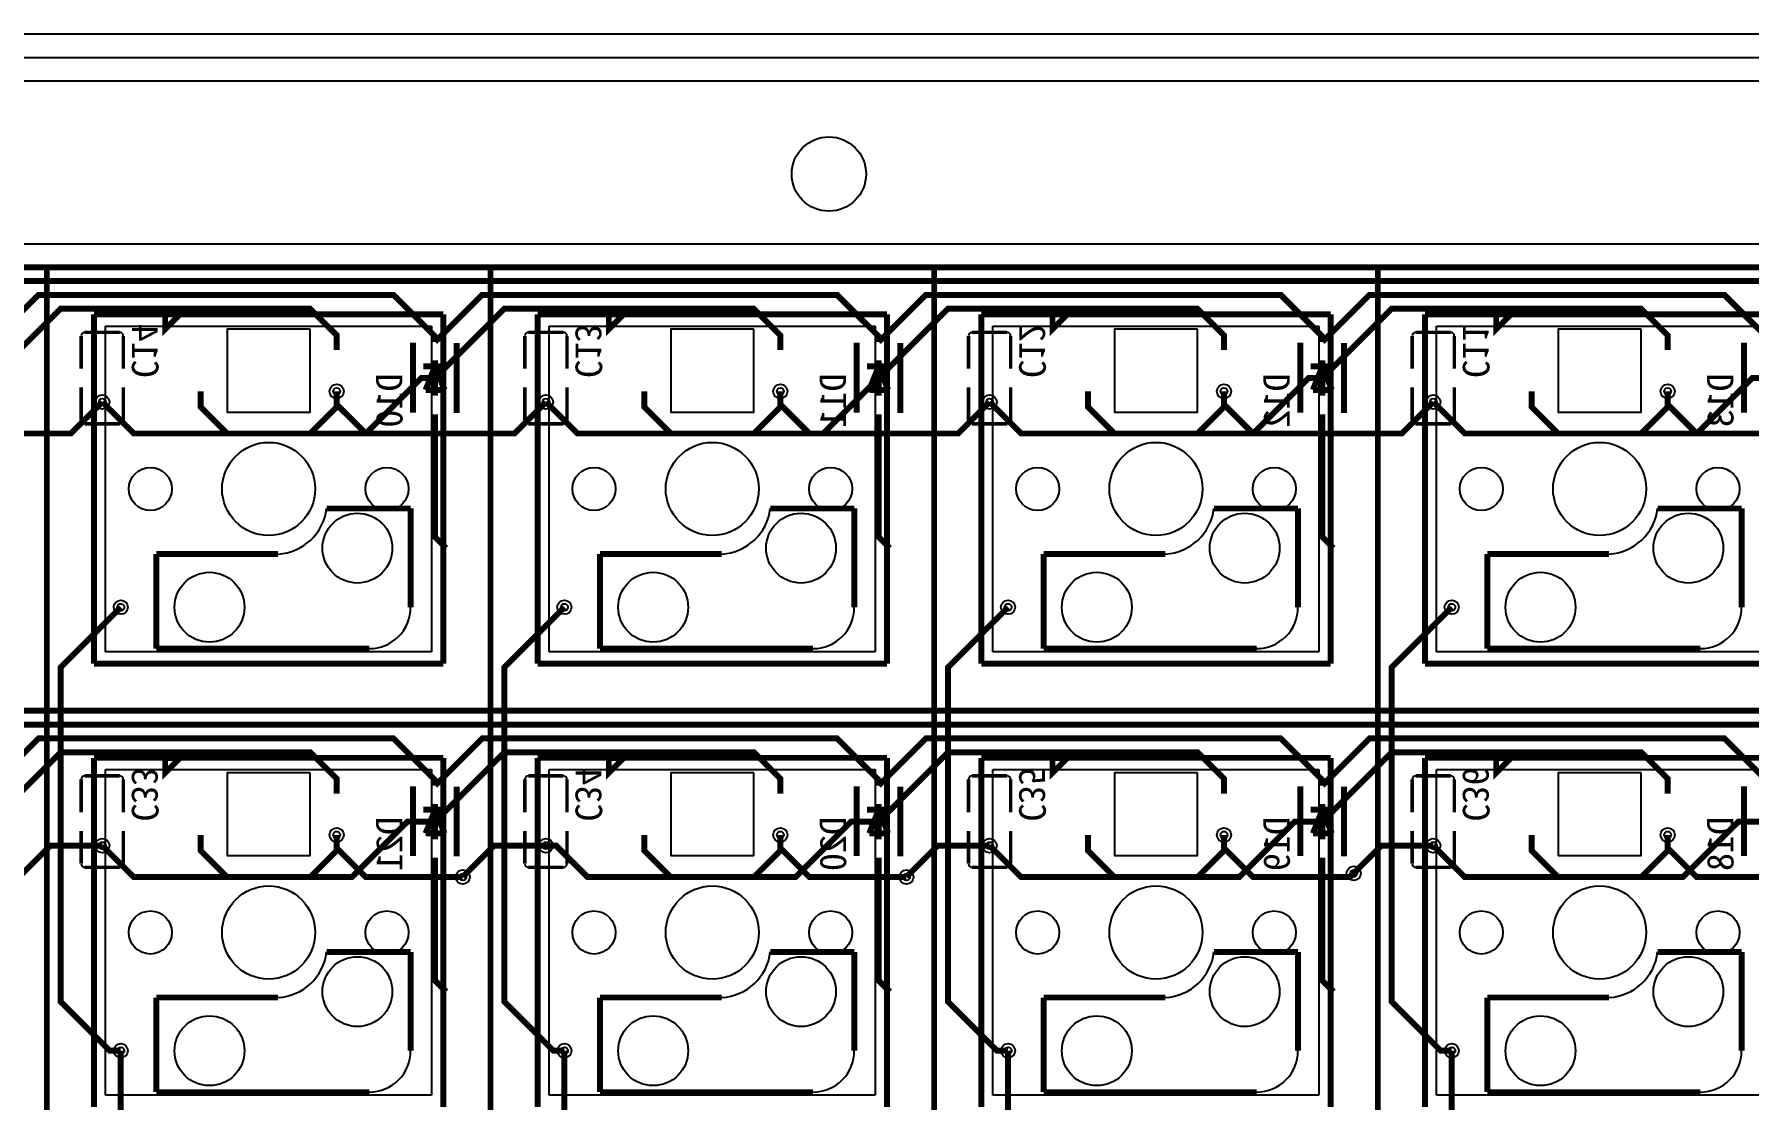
# Model space of a CAD drawing. Extents: x -401 to 1070, y -422 to 1263.
# Drawn here: x -219.9 to -146.3, y 779.2 to 825 of the extents above; entities that cross this region are included whole.
import ezdxf

# ---------------------------------------------------------------- set-up
doc = ezdxf.new("R2010")
doc.units = 0
doc.header["$MEASUREMENT"] = 0
for name, color, linetype, true_color in [('BoardOutLine', 6, 'Continuous', 0xff00ff), ('BottomLayer', 5, 'Continuous', 0x0000ff), ('BottomSilkLayer', 7, 'Continuous', 0x66cc33), ('Document', 7, 'Continuous', 0xffffff), ('Hole', 7, 'Continuous', 0x222222), ('Multi-Layer', 7, 'Continuous', 0xc0c0c0), ('TopLayer', 1, 'Continuous', 0xff0000), ('TopSilkLayer', 7, 'Continuous', 0xffcc00)]:
    doc.layers.add(name, color=color, linetype=linetype, true_color=true_color)

msp = doc.modelspace()

# ---------------------------------------------------------------- linework, layer by layer
at = {"linetype": 'Continuous'}
for p, q in [((-80.998, 825.002), (-395.809, 825.002)), ((-80.998, 825.002), (-395.809, 825.002)), ((-129.661, 825.002), (-395.809, 825.002)), ((-129.661, 825.002), (-395.809, 825.002)), ((-129.661, 825.002), (-395.809, 825.002)), ((-395.809, 824.003), (-80.998, 824.003)), ((-390.809, 816.003), (-129.661, 816.003))]:
    msp.add_line(p, q, dxfattribs=at)
at = {"color": 0}
for p, q in [((-395.809, 823.003), (-80.998, 823.003)), ((-86.002, 814.998), (-390.804, 814.998)), ((-86.002, 814.998), (-390.804, 814.998)), ((-86.002, 814.998), (-390.804, 814.998)), ((-216.824, 812.467), (-202.834, 812.467)), ((-216.824, 798.477), (-216.824, 812.467)), ((-202.834, 812.467), (-202.834, 798.477)), ((-197.774, 812.467), (-183.784, 812.467)), ((-197.774, 798.477), (-197.774, 812.467)), ((-183.784, 812.467), (-183.784, 798.477)), ((-178.724, 812.467), (-164.734, 812.467)), ((-178.724, 798.477), (-178.724, 812.467)), ((-164.734, 812.467), (-164.734, 798.477)), ((-159.674, 812.467), (-145.684, 812.467)), ((-159.674, 798.477), (-159.674, 812.467)), ((-202.834, 798.477), (-216.824, 798.477)), ((-183.784, 798.477), (-197.774, 798.477)), ((-164.734, 798.477), (-178.724, 798.477)), ((-145.684, 798.477), (-159.674, 798.477)), ((-216.824, 793.418), (-202.834, 793.418)), ((-216.824, 779.427), (-216.824, 793.418)), ((-202.834, 793.418), (-202.834, 779.427)), ((-197.774, 793.418), (-183.784, 793.418)), ((-197.774, 779.427), (-197.774, 793.418)), ((-183.784, 793.418), (-183.784, 779.427)), ((-178.724, 793.418), (-164.734, 793.418)), ((-178.724, 779.427), (-178.724, 793.418)), ((-164.734, 793.418), (-164.734, 779.427)), ((-159.674, 793.418), (-145.684, 793.418)), ((-159.674, 779.427), (-159.674, 793.418)), ((-202.834, 779.427), (-216.824, 779.427)), ((-183.784, 779.427), (-197.774, 779.427)), ((-164.734, 779.427), (-178.724, 779.427)), ((-145.684, 779.427), (-159.674, 779.427))]:
    msp.add_line(p, q, dxfattribs=at)
at = {"linetype": 'Continuous'}
msp.add_circle((-185.77, 819), 1.596, dxfattribs=at)
msp.add_circle((-185.77, 819), 1.596, dxfattribs=at)
msp.add_circle((-185.77, 819), 1.596, dxfattribs=at)
msp.add_circle((-185.77, 819), 1.596, dxfattribs=at)
msp.add_circle((-185.77, 819), 1.596, dxfattribs=at)
msp.add_circle((-185.77, 819), 1.596, dxfattribs=at)
msp.add_circle((-185.77, 819), 1.596, dxfattribs=at)
at = {"layer": 'BoardOutLine', "const_width": 0.254}
msp.add_lwpolyline([(-390.801, 814.997), (-390.801, 814.997), (-86.001, 814.997)], dxfattribs=at)
at = {"layer": 'BottomLayer', "const_width": 0.254}
for points in [[(-378.358, 811.442), (-375.397, 814.402), (-125.884, 814.402)], [(-221.732, 811.785), (-219.71, 813.807), (-204.467, 813.807), (-202.681, 812.021), (-202.681, 811.785)], [(-202.681, 811.785), (-200.659, 813.807), (-185.417, 813.807), (-183.631, 812.021), (-183.631, 811.785)], [(-183.631, 811.785), (-181.609, 813.807), (-166.367, 813.807), (-164.581, 812.021), (-164.581, 811.785)], [(-164.581, 811.785), (-162.558, 813.807), (-147.316, 813.807), (-145.53, 812.021), (-145.53, 811.785)], [(-231.797, 809.664), (-231.797, 808.989), (-230.662, 807.854), (-224.708, 807.854), (-222.327, 810.235), (-221.732, 810.235), (-218.755, 813.212), (-208.039, 813.212), (-206.904, 812.077), (-206.904, 811.442)], [(-212.746, 809.664), (-212.746, 808.989), (-211.611, 807.854), (-205.658, 807.854), (-203.277, 810.235), (-202.681, 810.235), (-199.705, 813.212), (-188.989, 813.212), (-187.854, 812.077), (-187.854, 811.442)], [(-193.696, 809.664), (-193.696, 808.989), (-192.561, 807.854), (-186.012, 807.854), (-180.654, 813.212), (-169.938, 813.212), (-168.804, 812.077), (-168.804, 811.442)], [(-174.646, 809.664), (-174.646, 808.989), (-173.51, 807.854), (-167.557, 807.854), (-165.176, 810.235), (-164.581, 810.235), (-161.604, 813.212), (-150.888, 813.212), (-149.753, 812.077), (-149.753, 811.442)], [(-155.595, 809.664), (-155.595, 808.989), (-154.46, 807.854), (-148.507, 807.854), (-146.125, 810.235), (-145.53, 810.235), (-142.553, 813.212), (-131.838, 813.212), (-130.703, 812.077), (-130.703, 811.442)], [(-202.205, 802.933), (-202.681, 803.409), (-202.681, 808.685)], [(-183.155, 802.933), (-183.631, 803.409), (-183.631, 808.685)], [(-164.105, 802.933), (-164.581, 803.409), (-164.581, 808.685)], [(-378.358, 792.391), (-375.397, 795.352), (-106.834, 795.352)], [(-221.732, 792.735), (-219.71, 794.757), (-204.467, 794.757), (-202.681, 792.971), (-202.681, 792.735)], [(-202.681, 792.735), (-200.659, 794.757), (-185.417, 794.757), (-183.631, 792.971), (-183.631, 792.735)], [(-183.631, 792.735), (-181.609, 794.757), (-166.367, 794.757), (-164.581, 792.971), (-164.581, 792.735)], [(-164.581, 792.735), (-162.559, 794.757), (-147.316, 794.757), (-145.53, 792.971), (-145.53, 792.735)], [(-231.797, 790.613), (-231.797, 789.938), (-230.662, 788.803), (-225.304, 788.803), (-222.922, 791.185), (-221.732, 791.185), (-218.755, 794.161), (-208.039, 794.161), (-206.904, 793.026), (-206.904, 792.391)], [(-212.746, 790.613), (-212.746, 789.938), (-211.611, 788.803), (-206.253, 788.803), (-203.872, 791.185), (-202.681, 791.185), (-199.705, 794.161), (-188.989, 794.161), (-187.854, 793.026), (-187.854, 792.391)], [(-193.696, 790.613), (-193.696, 789.938), (-192.561, 788.803), (-187.203, 788.803), (-184.822, 791.185), (-183.631, 791.185), (-180.654, 794.161), (-169.938, 794.161), (-168.804, 793.026), (-168.804, 792.391)], [(-174.646, 790.613), (-174.646, 789.939), (-173.51, 788.803), (-168.152, 788.803), (-165.771, 791.185), (-164.581, 791.185), (-161.604, 794.161), (-150.888, 794.161), (-149.753, 793.026), (-149.753, 792.391)], [(-155.595, 790.613), (-155.595, 789.938), (-154.46, 788.803), (-149.102, 788.803), (-146.721, 791.185), (-145.53, 791.185), (-142.553, 794.161), (-122.312, 794.161), (-121.178, 793.026), (-121.178, 792.391)], [(-216.969, 790.155), (-219.19, 790.155), (-220.541, 788.803)], [(-197.919, 790.155), (-200.14, 790.155), (-201.491, 788.803)], [(-178.868, 790.155), (-181.089, 790.155), (-182.44, 788.803)], [(-159.818, 790.155), (-162.039, 790.155), (-163.39, 788.803)], [(-202.205, 783.882), (-202.681, 784.358), (-202.681, 789.635)], [(-183.155, 783.882), (-183.631, 784.358), (-183.631, 789.635)], [(-164.105, 783.882), (-164.581, 784.358), (-164.581, 789.635)]]:
    msp.add_lwpolyline(points, dxfattribs=at)
at = {"layer": 'BottomSilkLayer', "const_width": 0.254}
for points in [[(-214.27, 812.966), (-213.635, 812.966), (-214.27, 812.331), (-214.27, 812.966)], [(-195.22, 812.966), (-194.585, 812.966), (-195.22, 812.331), (-195.22, 812.966)], [(-176.169, 812.966), (-175.534, 812.966), (-176.169, 812.331), (-176.169, 812.966)], [(-157.119, 812.966), (-156.484, 812.966), (-157.119, 812.331), (-157.119, 812.966)], [(-214.27, 793.915), (-213.635, 793.915), (-214.27, 793.28), (-214.27, 793.915)], [(-195.22, 793.915), (-194.585, 793.915), (-195.22, 793.28), (-195.22, 793.915)], [(-176.169, 793.915), (-175.534, 793.915), (-176.169, 793.28), (-176.169, 793.915)], [(-157.119, 793.915), (-156.484, 793.915), (-157.119, 793.28), (-157.119, 793.915)]]:
    msp.add_lwpolyline(points, close=True, dxfattribs=at)
at = {"layer": 'BottomSilkLayer'}
for points, const_width in [([(-217.873, 810.636), (-217.873, 810.636), (-217.873, 812.046)], 0.152), ([(-217.72, 812.199), (-217.72, 812.199), (-216.218, 812.199)], 0.152), ([(-216.066, 812.046), (-216.066, 812.046), (-216.066, 810.636)], 0.152), ([(-198.822, 810.636), (-198.822, 810.636), (-198.822, 812.046)], 0.152), ([(-198.67, 812.199), (-198.67, 812.199), (-197.168, 812.199)], 0.152), ([(-197.015, 812.046), (-197.015, 812.046), (-197.015, 810.636)], 0.152), ([(-179.772, 810.636), (-179.772, 810.636), (-179.772, 812.046)], 0.152), ([(-179.62, 812.199), (-179.62, 812.199), (-178.117, 812.199)], 0.152), ([(-177.965, 812.046), (-177.965, 812.046), (-177.965, 810.636)], 0.152), ([(-160.722, 810.636), (-160.722, 810.636), (-160.722, 812.046)], 0.152), ([(-160.569, 812.199), (-160.569, 812.199), (-159.067, 812.199)], 0.152), ([(-158.914, 812.046), (-158.914, 812.046), (-158.914, 810.636)], 0.152), ([(-203.628, 811.755), (-203.628, 811.755), (-203.628, 808.755)], 0.254), ([(-201.748, 811.742), (-201.748, 811.742), (-201.748, 808.742)], 0.254), ([(-184.577, 811.755), (-184.577, 811.755), (-184.577, 808.755)], 0.254), ([(-182.698, 811.742), (-182.698, 811.742), (-182.698, 808.742)], 0.254), ([(-165.527, 811.755), (-165.527, 811.755), (-165.527, 808.755)], 0.254), ([(-163.647, 811.742), (-163.647, 811.742), (-163.647, 808.742)], 0.254), ([(-146.477, 811.755), (-146.477, 811.755), (-146.477, 808.755)], 0.254), ([(-203.189, 810.743), (-203.189, 810.743), (-202.173, 810.743)], 0.254), ([(-202.681, 810.743), (-202.681, 810.743), (-203.088, 809.727)], 0.254), ([(-202.681, 810.997), (-202.681, 810.997), (-202.681, 809.473)], 0.254), ([(-202.275, 809.727), (-202.275, 809.727), (-202.681, 810.743)], 0.254), ([(-184.139, 810.743), (-184.139, 810.743), (-183.123, 810.743)], 0.254), ([(-183.631, 810.743), (-183.631, 810.743), (-184.037, 809.727)], 0.254), ([(-183.631, 810.997), (-183.631, 810.997), (-183.631, 809.473)], 0.254), ([(-183.225, 809.727), (-183.225, 809.727), (-183.631, 810.743)], 0.254), ([(-165.089, 810.743), (-165.089, 810.743), (-164.073, 810.743)], 0.254), ([(-164.581, 810.743), (-164.581, 810.743), (-164.987, 809.727)], 0.254), ([(-164.581, 810.997), (-164.581, 810.997), (-164.581, 809.473)], 0.254), ([(-164.174, 809.727), (-164.174, 809.727), (-164.581, 810.743)], 0.254), ([(-217.873, 809.834), (-217.873, 809.834), (-217.873, 808.424)], 0.152), ([(-216.066, 808.424), (-216.066, 808.424), (-216.066, 809.834)], 0.152), ([(-203.088, 809.727), (-203.088, 809.727), (-202.275, 809.727)], 0.254), ([(-198.822, 809.834), (-198.822, 809.834), (-198.822, 808.424)], 0.152), ([(-197.015, 808.424), (-197.015, 808.424), (-197.015, 809.834)], 0.152), ([(-184.037, 809.727), (-184.037, 809.727), (-183.225, 809.727)], 0.254), ([(-179.772, 809.834), (-179.772, 809.834), (-179.772, 808.424)], 0.152), ([(-177.965, 808.424), (-177.965, 808.424), (-177.965, 809.834)], 0.152), ([(-164.987, 809.727), (-164.987, 809.727), (-164.174, 809.727)], 0.254), ([(-160.722, 809.834), (-160.722, 809.834), (-160.722, 808.424)], 0.152), ([(-158.914, 808.424), (-158.914, 808.424), (-158.914, 809.834)], 0.152), ([(-217.72, 808.272), (-217.72, 808.272), (-216.218, 808.272)], 0.152), ([(-198.67, 808.272), (-198.67, 808.272), (-197.168, 808.272)], 0.152), ([(-179.62, 808.272), (-179.62, 808.272), (-178.117, 808.272)], 0.152), ([(-160.569, 808.272), (-160.569, 808.272), (-159.067, 808.272)], 0.152), ([(-217.873, 791.586), (-217.873, 791.586), (-217.873, 792.996)], 0.152), ([(-217.72, 793.148), (-217.72, 793.148), (-216.218, 793.148)], 0.152), ([(-216.066, 792.996), (-216.066, 792.996), (-216.066, 791.586)], 0.152), ([(-198.822, 791.586), (-198.822, 791.586), (-198.822, 792.996)], 0.152), ([(-198.67, 793.148), (-198.67, 793.148), (-197.168, 793.148)], 0.152), ([(-197.015, 792.996), (-197.015, 792.996), (-197.015, 791.586)], 0.152), ([(-179.772, 791.586), (-179.772, 791.586), (-179.772, 792.996)], 0.152), ([(-179.62, 793.148), (-179.62, 793.148), (-178.117, 793.148)], 0.152), ([(-177.965, 792.996), (-177.965, 792.996), (-177.965, 791.586)], 0.152), ([(-160.722, 791.586), (-160.722, 791.586), (-160.722, 792.996)], 0.152), ([(-160.569, 793.148), (-160.569, 793.148), (-159.067, 793.148)], 0.152), ([(-158.914, 792.996), (-158.914, 792.996), (-158.914, 791.586)], 0.152), ([(-203.628, 792.705), (-203.628, 792.705), (-203.628, 789.705)], 0.254), ([(-201.748, 792.691), (-201.748, 792.691), (-201.748, 789.691)], 0.254), ([(-184.577, 792.705), (-184.577, 792.705), (-184.577, 789.705)], 0.254), ([(-182.698, 792.691), (-182.698, 792.691), (-182.698, 789.691)], 0.254), ([(-165.527, 792.705), (-165.527, 792.705), (-165.527, 789.705)], 0.254), ([(-163.647, 792.691), (-163.647, 792.691), (-163.647, 789.691)], 0.254), ([(-146.477, 792.705), (-146.477, 792.705), (-146.477, 789.705)], 0.254), ([(-203.189, 791.693), (-203.189, 791.693), (-202.173, 791.693)], 0.254), ([(-202.681, 791.693), (-202.681, 791.693), (-203.088, 790.677)], 0.254), ([(-202.681, 791.947), (-202.681, 791.947), (-202.681, 790.423)], 0.254), ([(-202.275, 790.677), (-202.275, 790.677), (-202.681, 791.693)], 0.254), ([(-184.139, 791.693), (-184.139, 791.693), (-183.123, 791.693)], 0.254), ([(-183.631, 791.693), (-183.631, 791.693), (-184.037, 790.677)], 0.254), ([(-183.631, 791.947), (-183.631, 791.947), (-183.631, 790.423)], 0.254), ([(-183.225, 790.677), (-183.225, 790.677), (-183.631, 791.693)], 0.254), ([(-165.089, 791.693), (-165.089, 791.693), (-164.073, 791.693)], 0.254), ([(-164.581, 791.693), (-164.581, 791.693), (-164.987, 790.677)], 0.254), ([(-164.581, 791.947), (-164.581, 791.947), (-164.581, 790.423)], 0.254), ([(-164.174, 790.677), (-164.174, 790.677), (-164.581, 791.693)], 0.254), ([(-217.873, 790.784), (-217.873, 790.784), (-217.873, 789.373)], 0.152), ([(-216.066, 789.373), (-216.066, 789.373), (-216.066, 790.784)], 0.152), ([(-203.088, 790.677), (-203.088, 790.677), (-202.275, 790.677)], 0.254), ([(-198.822, 790.784), (-198.822, 790.784), (-198.822, 789.373)], 0.152), ([(-197.015, 789.373), (-197.015, 789.373), (-197.015, 790.784)], 0.152), ([(-184.037, 790.677), (-184.037, 790.677), (-183.225, 790.677)], 0.254), ([(-179.772, 790.784), (-179.772, 790.784), (-179.772, 789.373)], 0.152), ([(-177.965, 789.373), (-177.965, 789.373), (-177.965, 790.784)], 0.152), ([(-164.987, 790.677), (-164.987, 790.677), (-164.174, 790.677)], 0.254), ([(-160.722, 790.784), (-160.722, 790.784), (-160.722, 789.373)], 0.152), ([(-158.914, 789.373), (-158.914, 789.373), (-158.914, 790.784)], 0.152), ([(-217.72, 789.221), (-217.72, 789.221), (-216.218, 789.221)], 0.152), ([(-198.67, 789.221), (-198.67, 789.221), (-197.168, 789.221)], 0.152), ([(-179.62, 789.221), (-179.62, 789.221), (-178.117, 789.221)], 0.152), ([(-160.569, 789.221), (-160.569, 789.221), (-159.067, 789.221)], 0.152)]:
    msp.add_lwpolyline(points, dxfattribs=dict(at, const_width=const_width))
for centre, start, end in [((-217.72, 812.046), 90, 180), ((-216.218, 812.046), 0, 90), ((-198.67, 812.046), 90, 180), ((-197.168, 812.046), 0, 90), ((-179.62, 812.046), 90, 180), ((-178.117, 812.046), 0, 90), ((-160.569, 812.046), 90, 180), ((-159.067, 812.046), 0, 90), ((-217.72, 808.424), 180, 270), ((-216.218, 808.424), 270, 360), ((-198.67, 808.424), 180, 270), ((-197.168, 808.424), 270, 360), ((-179.62, 808.424), 180, 270), ((-178.117, 808.424), 270, 360), ((-160.569, 808.424), 180, 270), ((-159.067, 808.424), 270, 360), ((-217.72, 792.996), 90, 180), ((-216.218, 792.996), 0, 90), ((-198.67, 792.996), 90, 180), ((-197.168, 792.996), 0, 90), ((-179.62, 792.996), 90, 180), ((-178.117, 792.996), 0, 90), ((-160.569, 792.996), 90, 180), ((-159.067, 792.996), 0, 90), ((-217.72, 789.373), 180, 270), ((-216.218, 789.373), 270, 0), ((-198.67, 789.373), 180, 270), ((-197.168, 789.373), 270, 0), ((-179.62, 789.373), 180, 270), ((-178.117, 789.373), 270, 0), ((-160.569, 789.373), 180, 270), ((-159.067, 789.373), 270, 0)]:
    msp.add_arc(centre, 0.152, start, end, dxfattribs=at)
at = {"layer": 'Document', "const_width": 0.254}
for points in [[(-219.351, 795.948), (-238.401, 795.948), (-238.401, 814.998), (-219.351, 814.998)], [(-219.351, 814.998), (-219.351, 814.998), (-219.351, 795.948)], [(-200.3, 795.948), (-219.35, 795.948), (-219.35, 814.998), (-200.3, 814.998)], [(-181.25, 795.948), (-200.3, 795.948), (-200.3, 814.998), (-181.25, 814.998)], [(-200.3, 814.998), (-200.3, 814.998), (-200.3, 795.948)], [(-181.25, 814.998), (-181.25, 814.998), (-181.25, 795.948)], [(-162.199, 795.948), (-181.249, 795.948), (-181.249, 814.998), (-162.199, 814.998)], [(-143.149, 795.948), (-162.199, 795.948), (-162.199, 814.998), (-143.149, 814.998)], [(-162.199, 814.998), (-162.199, 814.998), (-162.199, 795.948)], [(-207.336, 804.634), (-207.336, 804.634), (-203.729, 804.634)], [(-203.729, 804.634), (-203.729, 804.634), (-203.729, 800.393)], [(-188.286, 804.634), (-188.286, 804.634), (-184.679, 804.634)], [(-184.679, 804.634), (-184.679, 804.634), (-184.679, 800.393)], [(-169.235, 804.634), (-169.235, 804.634), (-165.628, 804.634)], [(-165.628, 804.634), (-165.628, 804.634), (-165.628, 800.393)], [(-150.185, 804.634), (-150.185, 804.634), (-146.578, 804.634)], [(-146.578, 804.634), (-146.578, 804.634), (-146.578, 800.393)], [(-214.651, 802.679), (-214.651, 802.679), (-214.651, 798.615)], [(-214.651, 802.679), (-214.651, 802.679), (-209.419, 802.679)], [(-195.601, 802.679), (-195.601, 802.679), (-195.601, 798.615)], [(-195.601, 802.679), (-195.601, 802.679), (-190.368, 802.679)], [(-176.55, 802.679), (-176.55, 802.679), (-176.55, 798.615)], [(-176.55, 802.679), (-176.55, 802.679), (-171.318, 802.679)], [(-157.5, 802.679), (-157.5, 802.679), (-157.5, 798.615)], [(-157.5, 802.679), (-157.5, 802.679), (-152.268, 802.679)], [(-205.507, 798.615), (-205.507, 798.615), (-214.651, 798.615)], [(-186.457, 798.615), (-186.457, 798.615), (-195.601, 798.615)], [(-167.406, 798.615), (-167.406, 798.615), (-176.55, 798.615)], [(-148.356, 798.615), (-148.356, 798.615), (-157.5, 798.615)], [(-219.351, 776.897), (-238.401, 776.897), (-238.401, 795.947), (-219.351, 795.947)], [(-219.351, 795.947), (-219.351, 795.947), (-219.351, 776.897)], [(-200.3, 776.897), (-219.35, 776.897), (-219.35, 795.947), (-200.3, 795.947)], [(-200.3, 795.947), (-200.3, 795.947), (-200.3, 776.897)], [(-181.25, 776.897), (-200.3, 776.897), (-200.3, 795.947), (-181.25, 795.947)], [(-181.25, 795.947), (-181.25, 795.947), (-181.25, 776.897)], [(-162.199, 776.897), (-181.249, 776.897), (-181.249, 795.947), (-162.199, 795.947)], [(-162.199, 795.947), (-162.199, 795.947), (-162.199, 776.897)], [(-143.149, 776.897), (-162.199, 776.897), (-162.199, 795.947), (-143.149, 795.947)], [(-207.336, 785.584), (-207.336, 785.584), (-203.729, 785.584)], [(-203.729, 785.584), (-203.729, 785.584), (-203.729, 781.342)], [(-188.286, 785.584), (-188.286, 785.584), (-184.679, 785.584)], [(-184.679, 785.584), (-184.679, 785.584), (-184.679, 781.342)], [(-169.235, 785.584), (-169.235, 785.584), (-165.628, 785.584)], [(-165.628, 785.584), (-165.628, 785.584), (-165.628, 781.342)], [(-150.185, 785.584), (-150.185, 785.584), (-146.578, 785.584)], [(-146.578, 785.584), (-146.578, 785.584), (-146.578, 781.342)], [(-214.651, 783.628), (-214.651, 783.628), (-214.651, 779.564)], [(-214.651, 783.628), (-214.651, 783.628), (-209.419, 783.628)], [(-195.601, 783.628), (-195.601, 783.628), (-195.601, 779.564)], [(-195.601, 783.628), (-195.601, 783.628), (-190.368, 783.628)], [(-176.55, 783.628), (-176.55, 783.628), (-176.55, 779.564)], [(-176.55, 783.628), (-176.55, 783.628), (-171.318, 783.628)], [(-157.5, 783.628), (-157.5, 783.628), (-157.5, 779.564)], [(-157.5, 783.628), (-157.5, 783.628), (-152.268, 783.628)], [(-205.507, 779.564), (-205.507, 779.564), (-214.651, 779.564)], [(-186.457, 779.564), (-186.457, 779.564), (-195.601, 779.564)], [(-167.406, 779.564), (-167.406, 779.564), (-176.55, 779.564)], [(-148.356, 779.564), (-148.356, 779.564), (-157.5, 779.564)]]:
    msp.add_lwpolyline(points, dxfattribs=at)
at = {"layer": 'Document'}
for centre, radius, start, end in [((-209.54, 804.894), 2.219, 273.12162, 353.27606), ((-190.489, 804.894), 2.219, 273.12162, 353.27606), ((-171.439, 804.894), 2.219, 273.12162, 353.27606), ((-152.388, 804.894), 2.219, 273.12162, 353.27606), ((-205.499, 800.384), 1.769, 270, 0.27868), ((-186.448, 800.384), 1.769, 270, 0.27868), ((-167.398, 800.384), 1.769, 270, 0.27868), ((-148.347, 800.384), 1.769, 270, 0.27868), ((-209.54, 785.844), 2.219, 273.12162, 353.27606), ((-190.489, 785.844), 2.219, 273.12162, 353.27606), ((-171.439, 785.844), 2.219, 273.12162, 353.27606), ((-152.388, 785.844), 2.219, 273.12162, 353.27606), ((-205.499, 781.334), 1.769, 270, 0.27868), ((-186.448, 781.334), 1.769, 270, 0.27868), ((-167.398, 781.334), 1.769, 270, 0.27868), ((-148.347, 781.334), 1.769, 270, 0.27868)]:
    msp.add_arc(centre, radius, start, end, dxfattribs=at)
at = {"layer": 'Hole'}
for centre in [(-206.904, 809.664), (-187.854, 809.664), (-168.804, 809.664), (-149.753, 809.664), (-216.969, 809.205), (-197.919, 809.205), (-178.868, 809.205), (-159.818, 809.205), (-216.175, 800.393), (-197.125, 800.393), (-178.075, 800.393), (-159.024, 800.393), (-206.904, 790.613), (-206.904, 790.613), (-187.854, 790.613), (-168.804, 790.613), (-149.753, 790.613), (-216.969, 790.155), (-197.919, 790.155), (-178.868, 790.155), (-159.818, 790.155), (-201.491, 788.803), (-182.44, 788.803), (-163.234, 788.959), (-216.175, 781.342), (-197.125, 781.342), (-178.075, 781.342), (-159.024, 781.342)]:
    msp.add_circle(centre, 0.152, dxfattribs=at)
at = {"layer": 'Multi-Layer'}
for points in [[(-208.047, 812.331), (-211.603, 812.331), (-211.603, 808.775), (-208.047, 808.775)], [(-188.997, 812.331), (-192.553, 812.331), (-192.553, 808.775), (-188.997, 808.775)], [(-169.946, 812.331), (-173.502, 812.331), (-173.502, 808.775), (-169.946, 808.775)], [(-150.896, 812.331), (-154.452, 812.331), (-154.452, 808.775), (-150.896, 808.775)], [(-208.047, 793.28), (-211.603, 793.28), (-211.603, 789.724), (-208.047, 789.724)], [(-188.997, 793.28), (-192.553, 793.28), (-192.553, 789.724), (-188.997, 789.724)], [(-169.946, 793.28), (-173.502, 793.28), (-173.502, 789.724), (-169.946, 789.724)], [(-150.896, 793.28), (-154.452, 793.28), (-154.452, 789.724), (-150.896, 789.724)]]:
    msp.add_lwpolyline(points, close=True, dxfattribs=at)
for centre, radius in [((-206.904, 809.664), 0.305), ((-187.854, 809.664), 0.305), ((-168.804, 809.664), 0.305), ((-149.753, 809.664), 0.305), ((-216.969, 809.205), 0.305), ((-197.919, 809.205), 0.305), ((-178.868, 809.205), 0.305), ((-159.818, 809.205), 0.305), ((-209.825, 805.473), 2), ((-190.775, 805.473), 2), ((-171.725, 805.473), 2), ((-152.674, 805.473), 2), ((-214.905, 805.473), 0.925), ((-204.745, 805.473), 0.925), ((-195.855, 805.473), 0.925), ((-185.695, 805.473), 0.925), ((-176.805, 805.473), 0.925), ((-166.645, 805.473), 0.925), ((-157.754, 805.473), 0.925), ((-147.594, 805.473), 0.925), ((-206.015, 802.933), 1.5), ((-186.965, 802.933), 1.5), ((-167.915, 802.933), 1.5), ((-148.864, 802.933), 1.5), ((-212.365, 800.393), 1.5), ((-193.315, 800.393), 1.5), ((-174.265, 800.393), 1.5), ((-155.214, 800.393), 1.5), ((-216.175, 800.393), 0.305), ((-197.125, 800.393), 0.305), ((-178.075, 800.393), 0.305), ((-159.024, 800.393), 0.305), ((-206.904, 790.613), 0.305), ((-206.904, 790.613), 0.305), ((-187.854, 790.613), 0.305), ((-168.804, 790.613), 0.305), ((-149.753, 790.613), 0.305), ((-216.969, 790.155), 0.305), ((-197.919, 790.155), 0.305), ((-178.868, 790.155), 0.305), ((-159.818, 790.155), 0.305), ((-163.234, 788.959), 0.305), ((-209.825, 786.422), 2), ((-201.491, 788.803), 0.305), ((-190.775, 786.422), 2), ((-182.44, 788.803), 0.305), ((-171.725, 786.422), 2), ((-152.674, 786.422), 2), ((-214.905, 786.422), 0.925), ((-204.745, 786.422), 0.925), ((-195.855, 786.422), 0.925), ((-185.695, 786.422), 0.925), ((-176.805, 786.422), 0.925), ((-166.645, 786.422), 0.925), ((-157.754, 786.422), 0.925), ((-147.594, 786.422), 0.925), ((-206.015, 783.882), 1.5), ((-186.965, 783.882), 1.5), ((-167.915, 783.882), 1.5), ((-148.864, 783.882), 1.5), ((-212.365, 781.342), 1.5), ((-193.315, 781.342), 1.5), ((-174.265, 781.342), 1.5), ((-155.214, 781.342), 1.5), ((-216.175, 781.342), 0.305), ((-197.125, 781.342), 0.305), ((-178.075, 781.342), 0.305), ((-159.024, 781.342), 0.305)]:
    msp.add_circle(centre, radius, dxfattribs=at)
at = {"layer": 'TopLayer', "const_width": 0.254}
for points in [[(-225.955, 809.664), (-225.955, 809.1), (-224.708, 807.854), (-218.32, 807.854), (-216.969, 809.205)], [(-216.969, 809.205), (-215.618, 807.854), (-208.039, 807.854), (-206.904, 808.989), (-206.904, 809.664)], [(-206.904, 809.664), (-206.904, 809.1), (-205.658, 807.854), (-199.27, 807.854), (-197.919, 809.205)], [(-197.919, 809.205), (-196.568, 807.854), (-188.989, 807.854), (-187.854, 808.989), (-187.854, 809.664)], [(-187.854, 809.664), (-187.854, 809.1), (-186.608, 807.854), (-180.22, 807.854), (-178.868, 809.205)], [(-178.868, 809.205), (-177.517, 807.854), (-169.938, 807.854), (-168.804, 808.989), (-168.804, 809.664)], [(-168.804, 809.664), (-168.804, 809.1), (-167.557, 807.854), (-161.169, 807.854), (-159.818, 809.205)], [(-159.818, 809.205), (-158.467, 807.854), (-150.888, 807.854), (-149.753, 808.989), (-149.753, 809.664)], [(-149.753, 809.664), (-149.753, 809.1), (-148.507, 807.854), (-142.119, 807.854), (-140.768, 809.205)], [(-216.175, 800.393), (-218.755, 797.813), (-218.755, 783.445), (-216.652, 781.342), (-216.175, 781.342)], [(-197.125, 800.393), (-199.705, 797.813), (-199.705, 783.445), (-197.601, 781.342), (-197.125, 781.342)], [(-178.075, 800.393), (-180.654, 797.813), (-180.654, 783.445), (-178.551, 781.342), (-178.075, 781.342)], [(-159.024, 800.393), (-161.604, 797.813), (-161.604, 783.445), (-159.5, 781.342), (-159.024, 781.342)], [(-216.969, 790.155), (-215.618, 788.803), (-208.039, 788.803), (-206.904, 789.938), (-206.904, 790.613)], [(-206.904, 790.613), (-206.904, 790.05), (-205.658, 788.803), (-201.491, 788.803)], [(-197.919, 790.155), (-197.484, 790.155), (-196.133, 788.803), (-188.989, 788.803), (-187.854, 789.938), (-187.854, 790.613)], [(-187.854, 790.613), (-187.854, 790.05), (-186.608, 788.803), (-182.44, 788.803)], [(-178.868, 790.155), (-177.517, 788.803), (-169.938, 788.803), (-168.804, 789.938), (-168.804, 790.613)], [(-168.804, 790.613), (-168.804, 790.05), (-167.557, 788.803), (-163.39, 788.803), (-163.234, 788.959)], [(-159.818, 790.155), (-158.467, 788.803), (-150.888, 788.803), (-149.753, 789.938), (-149.753, 790.613)], [(-149.753, 790.613), (-149.753, 790.05), (-148.507, 788.803), (-136.005, 788.803), (-134.814, 789.994)], [(-216.175, 781.342), (-216.175, 778.088), (-209.23, 778.088), (-209.23, 764.872), (-206.65, 762.292)], [(-197.125, 781.342), (-197.125, 778.088), (-190.18, 778.088), (-190.18, 764.872), (-187.6, 762.292)], [(-178.075, 781.342), (-178.075, 778.088), (-171.129, 778.088), (-171.129, 764.872), (-168.549, 762.292)], [(-159.024, 781.342), (-159.024, 778.088), (-152.079, 778.088), (-152.079, 764.872), (-149.499, 762.292)]]:
    msp.add_lwpolyline(points, dxfattribs=at)
at = {"layer": 'TopSilkLayer', "const_width": 0.254}
for points in [[(-221.256, 814.998), (-219.351, 814.998), (-219.351, 813.093)], [(-219.35, 813.093), (-219.35, 814.998), (-217.445, 814.998)], [(-202.205, 814.998), (-200.3, 814.998), (-200.3, 813.093)], [(-200.3, 813.093), (-200.3, 814.998), (-198.395, 814.998)], [(-183.155, 814.998), (-181.25, 814.998), (-181.25, 813.093)], [(-181.249, 813.093), (-181.249, 814.998), (-179.344, 814.998)], [(-164.104, 814.998), (-162.199, 814.998), (-162.199, 813.093)], [(-162.199, 813.093), (-162.199, 814.998), (-160.294, 814.998)], [(-217.325, 797.972), (-217.325, 797.972), (-217.325, 812.973)], [(-217.325, 812.973), (-217.325, 812.973), (-202.325, 812.973)], [(-202.325, 797.972), (-202.325, 797.972), (-202.325, 812.973)], [(-198.275, 797.972), (-198.275, 797.972), (-198.275, 812.973)], [(-198.275, 812.973), (-198.275, 812.973), (-183.275, 812.973)], [(-183.275, 797.972), (-183.275, 797.972), (-183.275, 812.973)], [(-179.224, 797.972), (-179.224, 797.972), (-179.224, 812.973)], [(-179.224, 812.973), (-179.224, 812.973), (-164.224, 812.973)], [(-164.224, 797.972), (-164.224, 797.972), (-164.224, 812.973)], [(-160.174, 797.972), (-160.174, 797.972), (-160.174, 812.973)], [(-160.174, 812.973), (-160.174, 812.973), (-145.174, 812.973)], [(-217.325, 797.972), (-217.325, 797.972), (-202.325, 797.972)], [(-198.275, 797.972), (-198.275, 797.972), (-183.275, 797.972)], [(-179.224, 797.972), (-179.224, 797.972), (-164.224, 797.972)], [(-160.174, 797.972), (-160.174, 797.972), (-145.174, 797.972)], [(-219.351, 797.853), (-219.351, 795.948), (-221.256, 795.948)], [(-217.445, 795.948), (-219.35, 795.948), (-219.35, 797.853)], [(-200.3, 797.853), (-200.3, 795.948), (-202.205, 795.948)], [(-198.395, 795.948), (-200.3, 795.948), (-200.3, 797.853)], [(-181.25, 797.853), (-181.25, 795.948), (-183.155, 795.948)], [(-179.344, 795.948), (-181.249, 795.948), (-181.249, 797.853)], [(-162.199, 797.853), (-162.199, 795.948), (-164.104, 795.948)], [(-160.294, 795.948), (-162.199, 795.948), (-162.199, 797.853)], [(-221.256, 795.947), (-219.351, 795.947), (-219.351, 794.042)], [(-219.35, 794.042), (-219.35, 795.947), (-217.445, 795.947)], [(-202.205, 795.947), (-200.3, 795.947), (-200.3, 794.042)], [(-200.3, 794.042), (-200.3, 795.947), (-198.395, 795.947)], [(-183.155, 795.947), (-181.25, 795.947), (-181.25, 794.042)], [(-181.249, 794.042), (-181.249, 795.947), (-179.344, 795.947)], [(-164.104, 795.947), (-162.199, 795.947), (-162.199, 794.042)], [(-162.199, 794.042), (-162.199, 795.947), (-160.294, 795.947)], [(-217.325, 778.922), (-217.325, 778.922), (-217.325, 793.922)], [(-217.325, 793.922), (-217.325, 793.922), (-202.325, 793.922)], [(-202.325, 778.922), (-202.325, 778.922), (-202.325, 793.922)], [(-198.275, 778.922), (-198.275, 778.922), (-198.275, 793.922)], [(-198.275, 793.922), (-198.275, 793.922), (-183.275, 793.922)], [(-183.275, 778.922), (-183.275, 778.922), (-183.275, 793.922)], [(-179.224, 778.922), (-179.224, 778.922), (-179.224, 793.922)], [(-179.224, 793.922), (-179.224, 793.922), (-164.224, 793.922)], [(-164.224, 778.922), (-164.224, 778.922), (-164.224, 793.922)], [(-160.174, 778.922), (-160.174, 778.922), (-160.174, 793.922)], [(-160.174, 793.922), (-160.174, 793.922), (-145.174, 793.922)]]:
    msp.add_lwpolyline(points, dxfattribs=at)

# ---------------------------------------------------------------- texts
at = {"layer": 'BottomSilkLayer', "text_generation_flag": 2}
for s, rotation, p in [('C14', 270, (-215.699, 810.235)), ('C13', 270, (-196.649, 810.235)), ('C12', 270, (-177.599, 810.235)), ('C11', 270, (-158.548, 810.235)), ('D10', 90, (-204.078, 810.44)), ('D11', 90, (-185.028, 810.44)), ('D12', 90, (-165.977, 810.44)), ('D13', 90, (-146.927, 810.44)), ('C33', 270, (-215.699, 791.185)), ('C34', 270, (-196.649, 791.185)), ('C35', 270, (-177.599, 791.185)), ('C36', 270, (-158.548, 791.185)), ('D21', 90, (-204.078, 791.39)), ('D20', 90, (-185.028, 791.39)), ('D19', 90, (-165.977, 791.39)), ('D18', 90, (-146.927, 791.39))]:
    msp.add_text(s, height=1.143, rotation=rotation, dxfattribs=at).set_placement(p)

doc.saveas('drawing.dxf')
